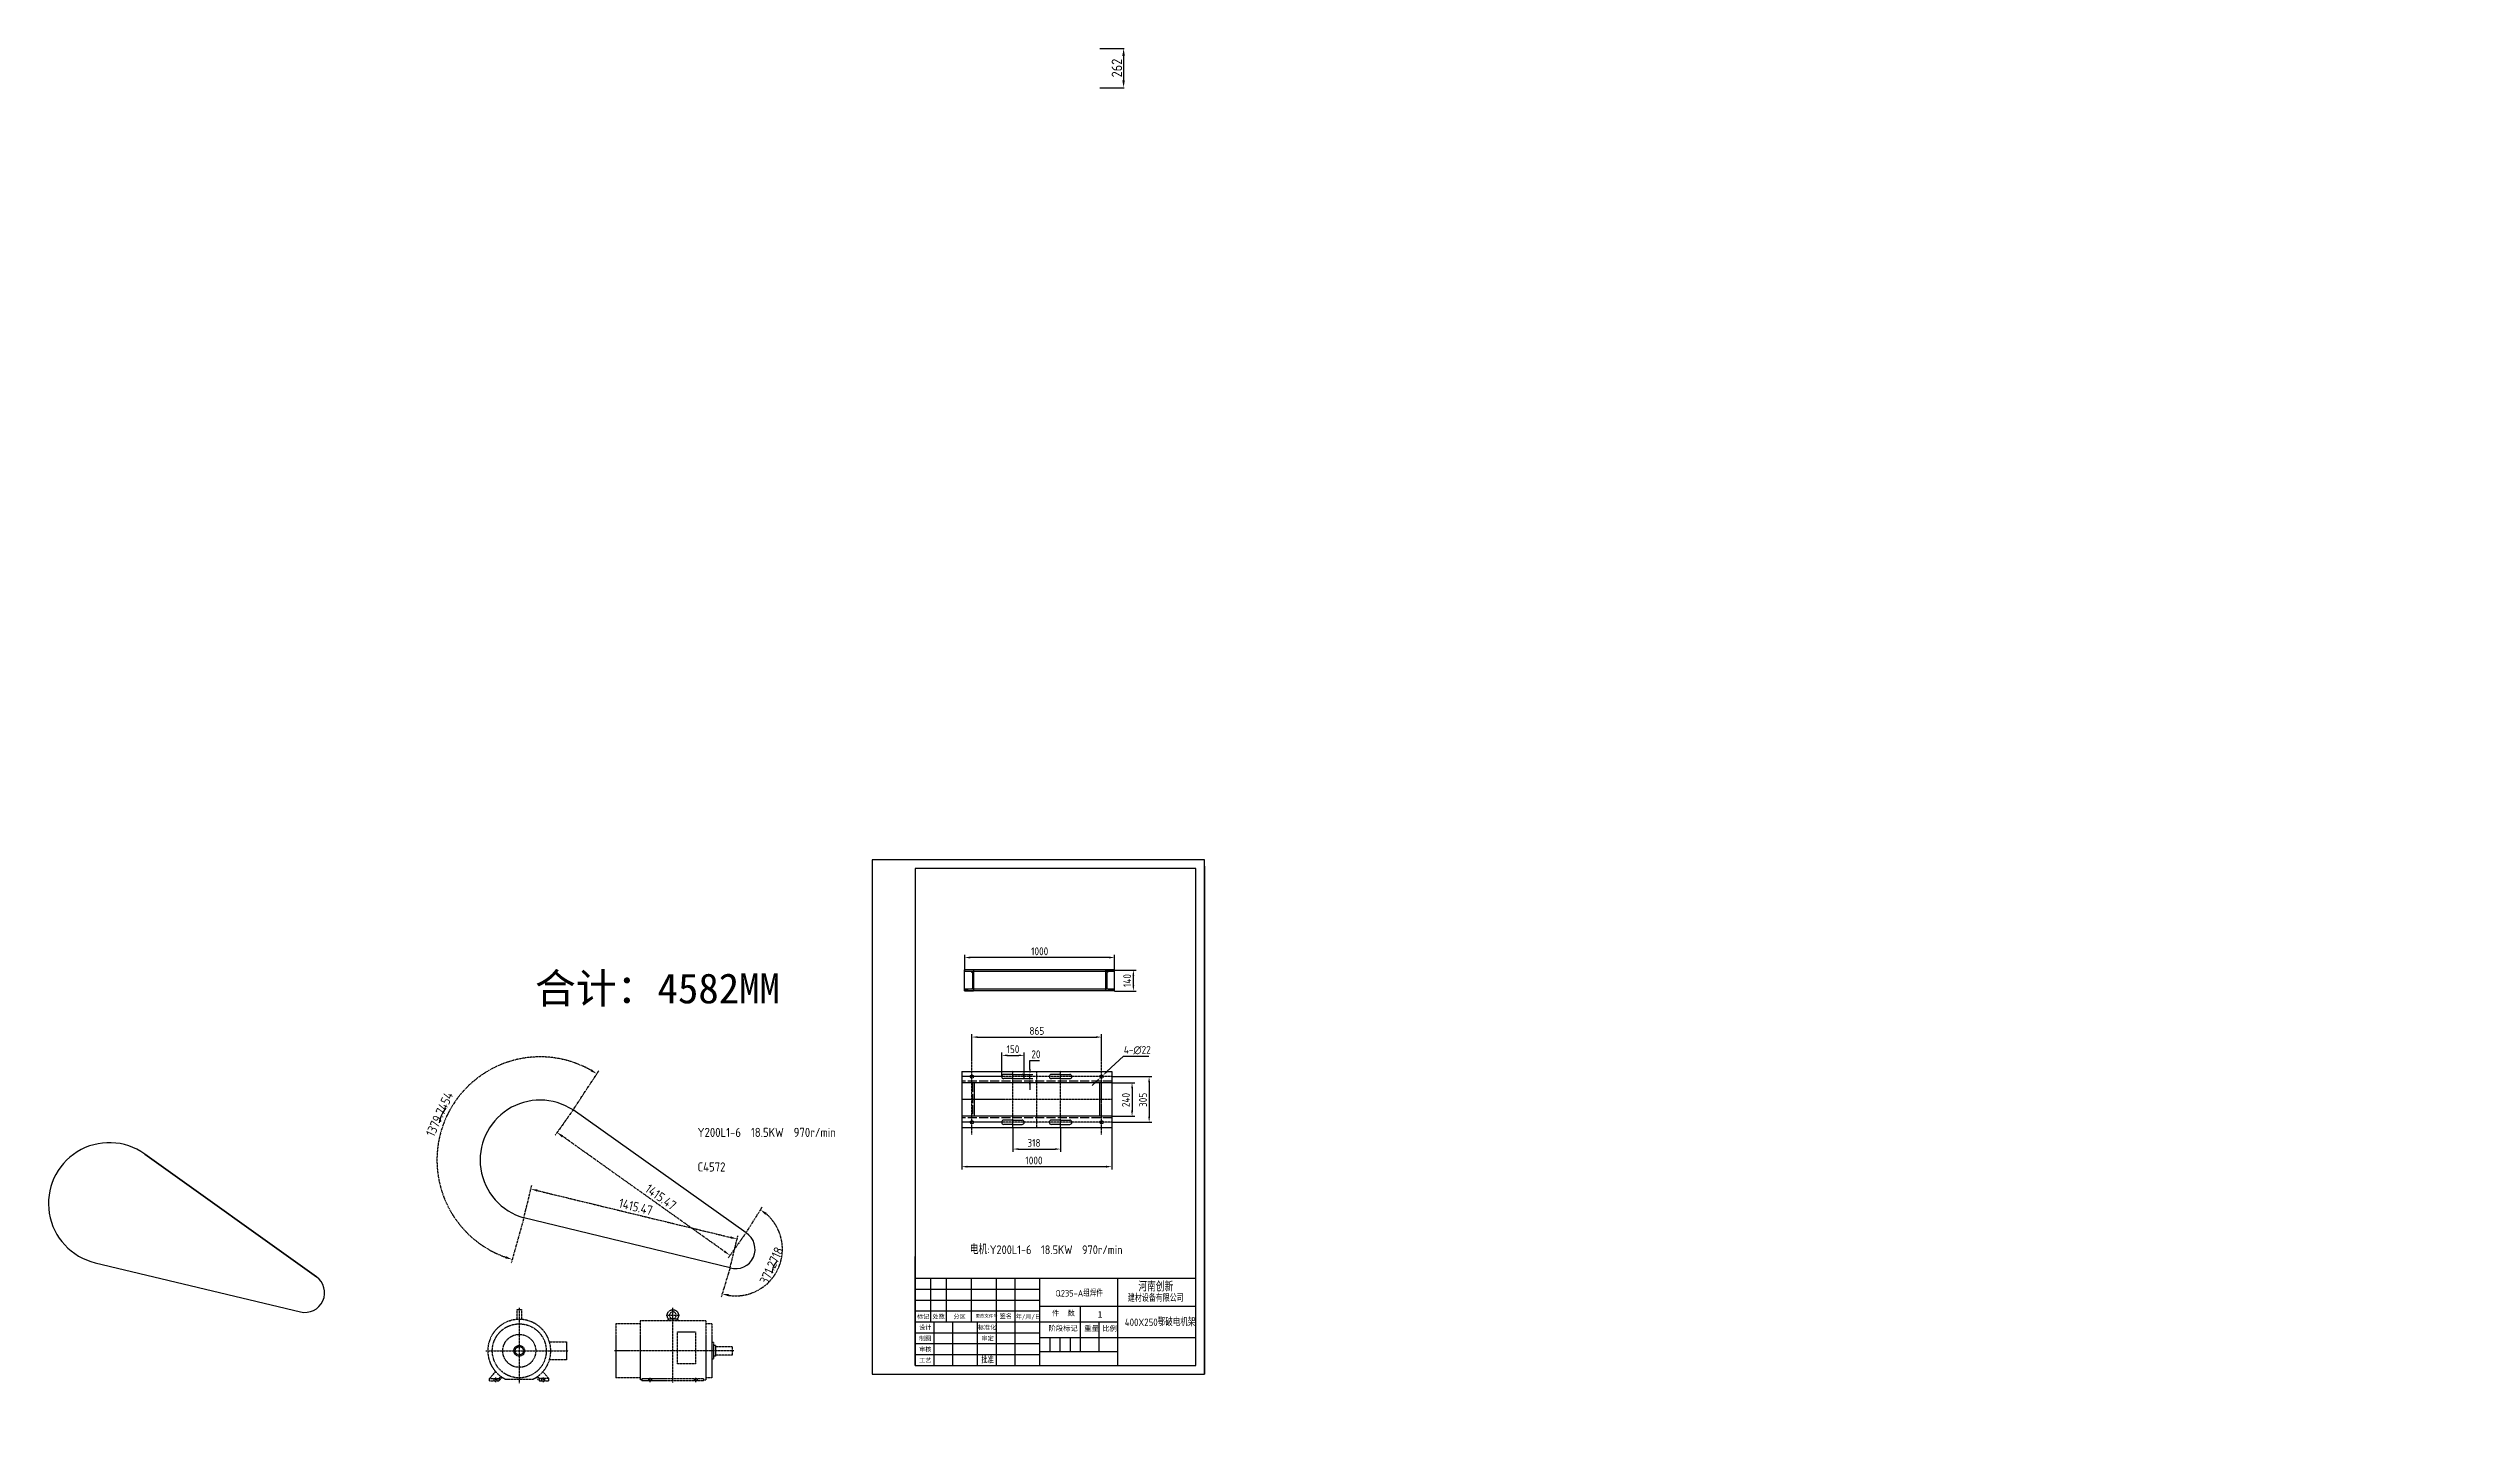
# Model space of a CAD drawing. Extents: x -2130 to 40755, y -2746 to 19315.
# Drawn here: x -77 to 16084, y 7182 to 16334 of the extents above; entities that cross this region are included whole.
import ezdxf

# ---------------------------------------------------------------- set-up
doc = ezdxf.new("R2010")
doc.units = 0
doc.header["$LTSCALE"] = 5
doc.header["$MEASUREMENT"] = 0
for name, pattern in [('ACAD_ISO02W100', [15, 12, -3]), ('CENTER', [2, 1.25, -0.25, 0.25, -0.25]), ('DASHED', [0.75, 0.5, -0.25])]:
    doc.linetypes.add(name, pattern=pattern)
doc.layers.get('0').update_dxf_attribs({"linetype": 'CONTINUOUS'})
doc.layers.get('DEFPOINTS').update_dxf_attribs({"linetype": 'CONTINUOUS'})
for name, color, linetype in [('1', 1, 'CONTINUOUS'), ('2', 2, 'DASHED'), ('3', 3, 'CENTER'), ('DIM', 7, 'CONTINUOUS'), ('点画线', 3, 'CENTER'), ('细实线', 1, 'CONTINUOUS'), ('虚线', 2, 'ACAD_ISO02W100')]:
    doc.layers.add(name, color=color, linetype=linetype)
doc.layers.add('粗实线', color=7, linetype='CONTINUOUS', lineweight=25)
doc.styles.add('HZ', font='gbenor.shx', dxfattribs={"bigfont": 'gbcbig.shx'})
doc.styles.get("Standard").update_dxf_attribs({"font": 'gbenor.shx', "bigfont": 'gbcbig.shx'})
doc.styles.add('样式 1', font='txt.shx', dxfattribs={"width": 0.78, "bigfont": 'gbcbig.shx'})
doc.dimstyles.new('20', dxfattribs={"dimscale": 20, "dimtxt": 3.5, "dimasz": 2.5, "dimexe": 0.18, "dimexo": 0, "dimgap": 0.5, "dimtad": 1, "dimtoh": 1, "dimdsep": 46, "dimtxsty": 'Standard', "dimcen": 0.09, "dimclrd": 1, "dimclre": 1, "dimclrt": 3, "dimazin": 2, "dimtm": 1e-09, "dimtfac": 1, "dimtmove": 0, "dimatfit": 3, "dimfxl": 0, "dimtolj": 1, "dimtzin": 0, "dimarcsym": 0})
doc.dimstyles.new('ISO-25', dxfattribs={"dimscale": 18, "dimtxt": 3.5, "dimasz": 2.5, "dimexe": 1.25, "dimexo": 0, "dimgap": 1, "dimtad": 1, "dimtoh": 1, "dimdsep": 46, "dimtxsty": 'HZ', "dimcen": 2.5, "dimclrd": 1, "dimclre": 1, "dimclrt": 3, "dimadec": 0, "dimazin": 0, "dimtfac": 1, "dimtmove": 0, "dimatfit": 0, "dimfxl": 0, "dimarcsym": 0})

# ---------------------------------------------------------------- blocks, each defined once
blk = doc.blocks.new('*D15')
at = {"layer": 'DEFPOINTS', "color": 0}
for p in [(6939, 9469), (6955, 9484)]:
    blk.add_point(p, dxfattribs=at)
at = {"layer": '粗实线', "color": 1, "lineweight": -2}
for p, q in [((6983, 9510), (7092, 9612)), ((7092, 9612), (7263, 9612)), ((6912, 9444), (6884, 9418)), ((6939, 9469), (6955, 9484))]:
    blk.add_line(p, q, dxfattribs=at)
at = {"layer": '粗实线', "color": 1}
for points in [[(6907, 9448), (6916, 9439), (6939, 9469)], [(6978, 9514), (6987, 9505), (6955, 9484)]]:
    blk.add_solid(points, dxfattribs=at)
at = {"layer": '粗实线', "color": 3, "insert": (7185, 9653), "char_height": 52.5, "attachment_point": 5, "style": 'HZ'}
blk.add_mtext('4-∅22', dxfattribs=at)
blk = doc.blocks.new('*D16')
at = {"layer": 'DEFPOINTS', "color": 0}
for p in [(6947, 9740), (6082, 9589), (6947, 9589)]:
    blk.add_point(p, dxfattribs=at)
at = {"layer": '粗实线', "color": 1, "lineweight": -2}
for p, q in [((6082, 9589), (6082, 9759)), ((6120, 9740), (6910, 9740)), ((6947, 9589), (6947, 9759))]:
    blk.add_line(p, q, dxfattribs=at)
at = {"layer": '粗实线', "color": 1}
for points in [[(6120, 9746), (6120, 9734), (6082, 9740)], [(6910, 9746), (6910, 9734), (6947, 9740)]]:
    blk.add_solid(points, dxfattribs=at)
at = {"layer": '粗实线', "color": 3, "insert": (6515, 9781), "char_height": 52.5, "attachment_point": 5, "style": 'HZ'}
blk.add_mtext('865', dxfattribs=at)
blk = doc.blocks.new('*U5')
at = {"layer": 'DIM', "color": 7, "linetype": 'Continuous'}
for p, q in [((4561, -16595), (4621, -16595)), ((4561, -16595), (4561, -16735)), ((4569, -16616), (4569, -16714)), ((4616, -16602), (4577, -16606)), ((4621, -16595), (4621, -16598)), ((4621, -16735), (4561, -16735)), ((4577, -16724), (4616, -16728)), ((4621, -16735), (4621, -16733))]:
    blk.add_line(p, q, dxfattribs=at)
for centre, radius, start, end in [((4578, -16616), 9.5, 95.7106, 180), ((4616, -16598), 4.75, 275.7106, 0), ((4578, -16714), 9.5, 180, 264.2894), ((4616, -16733), 4.75, 0, 84.2894)]:
    blk.add_arc(centre, radius, start, end, dxfattribs=at)
blk = doc.blocks.new('*D17')
at = {"layer": 'DEFPOINTS', "color": 0}
for p in [(7015, 9435), (7015, 9212), (7150, 9212)]:
    blk.add_point(p, dxfattribs=at)
at = {"layer": '粗实线', "color": 1, "lineweight": -2}
for p, q in [((7015, 9435), (7169, 9435)), ((7150, 9397), (7150, 9249)), ((7015, 9212), (7169, 9212))]:
    blk.add_line(p, q, dxfattribs=at)
at = {"layer": '粗实线', "color": 1}
for points in [[(7144, 9397), (7157, 9397), (7150, 9435)], [(7144, 9249), (7157, 9249), (7150, 9212)]]:
    blk.add_solid(points, dxfattribs=at)
at = {"layer": '粗实线', "color": 3, "insert": (7109, 9320), "char_height": 52.5, "attachment_point": 5, "rotation": 90, "style": 'HZ'}
blk.add_mtext('240', dxfattribs=at)
blk = doc.blocks.new('*D18')
at = {"layer": 'DEFPOINTS', "color": 0}
for p in [(7015, 9477), (7015, 9172), (7264, 9172)]:
    blk.add_point(p, dxfattribs=at)
at = {"layer": '粗实线', "color": 1, "lineweight": -2}
for p, q in [((7015, 9477), (7283, 9477)), ((7264, 9439), (7264, 9209)), ((7015, 9172), (7283, 9172))]:
    blk.add_line(p, q, dxfattribs=at)
at = {"layer": '粗实线', "color": 1}
for points in [[(7258, 9439), (7270, 9439), (7264, 9477)], [(7258, 9209), (7270, 9209), (7264, 9172)]]:
    blk.add_solid(points, dxfattribs=at)
at = {"layer": '粗实线', "color": 3, "insert": (7223, 9321), "char_height": 52.5, "attachment_point": 5, "rotation": 90, "style": 'HZ'}
blk.add_mtext('305', dxfattribs=at)
blk = doc.blocks.new('*D13')
at = {"layer": 'DEFPOINTS', "color": 0}
for p in [(6356, 9137), (6674, 9137), (6674, 8993)]:
    blk.add_point(p, dxfattribs=at)
at = {"layer": '粗实线', "color": 1, "lineweight": -2}
for p, q in [((6356, 9137), (6356, 8974)), ((6674, 9137), (6674, 8974)), ((6393, 8993), (6636, 8993))]:
    blk.add_line(p, q, dxfattribs=at)
at = {"layer": '粗实线', "color": 1}
for points in [[(6393, 8999), (6393, 8987), (6356, 8993)], [(6636, 8999), (6636, 8987), (6674, 8993)]]:
    blk.add_solid(points, dxfattribs=at)
at = {"layer": '粗实线', "color": 3, "insert": (6496, 9034), "char_height": 52.5, "attachment_point": 5, "style": 'HZ'}
blk.add_mtext('318', dxfattribs=at)
blk = doc.blocks.new('*D53')
at = {"layer": 'DEFPOINTS', "color": 0}
for p in [(6417, 9491), (6417, 9463), (6469, 9463)]:
    blk.add_point(p, dxfattribs=at)
at = {"layer": '粗实线', "color": 1, "lineweight": -2}
for p, q in [((6469, 9528), (6469, 9584)), ((6469, 9584), (6533, 9584)), ((6417, 9491), (6488, 9491)), ((6417, 9463), (6488, 9463)), ((6469, 9463), (6469, 9491)), ((6469, 9425), (6469, 9388))]:
    blk.add_line(p, q, dxfattribs=at)
at = {"layer": '粗实线', "color": 1}
for points in [[(6463, 9528), (6475, 9528), (6469, 9491)], [(6463, 9425), (6475, 9425), (6469, 9463)]]:
    blk.add_solid(points, dxfattribs=at)
at = {"layer": '粗实线', "color": 3, "insert": (6509, 9625), "char_height": 52.5, "attachment_point": 5, "style": 'HZ'}
blk.add_mtext('20', dxfattribs=at)
blk = doc.blocks.new('*D54')
at = {"layer": 'DEFPOINTS', "color": 0}
for p in [(6431, 9618), (6281, 9477), (6431, 9477)]:
    blk.add_point(p, dxfattribs=at)
at = {"layer": '粗实线', "color": 1, "lineweight": -2}
for p, q in [((6281, 9477), (6281, 9637)), ((6318, 9618), (6393, 9618)), ((6431, 9477), (6431, 9637))]:
    blk.add_line(p, q, dxfattribs=at)
at = {"layer": '粗实线', "color": 1}
for points in [[(6318, 9624), (6318, 9612), (6281, 9618)], [(6393, 9624), (6393, 9612), (6431, 9618)]]:
    blk.add_solid(points, dxfattribs=at)
at = {"layer": '粗实线', "color": 3, "insert": (6356, 9659), "char_height": 52.5, "attachment_point": 5, "style": 'HZ'}
blk.add_mtext('150', dxfattribs=at)
blk = doc.blocks.new('*D55')
at = {"layer": 'DEFPOINTS', "color": 0}
for p in [(6015, 9137), (7015, 9137), (7015, 8876)]:
    blk.add_point(p, dxfattribs=at)
at = {"layer": '粗实线', "color": 1, "lineweight": -2}
for p, q in [((6015, 9137), (6015, 8857)), ((7015, 9137), (7015, 8857)), ((6052, 8876), (6977, 8876))]:
    blk.add_line(p, q, dxfattribs=at)
at = {"layer": '粗实线', "color": 1}
for points in [[(6052, 8882), (6052, 8869), (6015, 8876)], [(6977, 8882), (6977, 8869), (7015, 8876)]]:
    blk.add_solid(points, dxfattribs=at)
at = {"layer": '粗实线', "color": 3, "insert": (6496, 8917), "char_height": 52.5, "attachment_point": 5, "style": 'HZ'}
blk.add_mtext('1000', dxfattribs=at)
blk = doc.blocks.new('*D56')
at = {"layer": 'DEFPOINTS', "color": 0}
for p in [(6034, 10271), (6034, 10187), (7034, 10187)]:
    blk.add_point(p, dxfattribs=at)
at = {"layer": '粗实线', "color": 1, "lineweight": -2}
for p, q in [((6034, 10187), (6034, 10289)), ((6996, 10271), (6071, 10271)), ((7034, 10187), (7034, 10289))]:
    blk.add_line(p, q, dxfattribs=at)
at = {"layer": '粗实线', "color": 1}
for points in [[(6071, 10277), (6071, 10264), (6034, 10271)], [(6996, 10277), (6996, 10264), (7034, 10271)]]:
    blk.add_solid(points, dxfattribs=at)
at = {"layer": '粗实线', "color": 3, "insert": (6534, 10312), "char_height": 52.5, "attachment_point": 5, "style": 'HZ'}
blk.add_mtext('1000', dxfattribs=at)
blk = doc.blocks.new('*D57')
at = {"layer": 'DEFPOINTS', "color": 0}
for p in [(7034, 10187), (7159, 10187), (7034, 10047)]:
    blk.add_point(p, dxfattribs=at)
at = {"layer": '粗实线', "color": 1, "lineweight": -2}
for p, q in [((7034, 10187), (7178, 10187)), ((7034, 10047), (7178, 10047)), ((7159, 10085), (7159, 10150))]:
    blk.add_line(p, q, dxfattribs=at)
at = {"layer": '粗实线', "color": 1}
for points in [[(7153, 10150), (7165, 10150), (7159, 10187)], [(7153, 10085), (7165, 10085), (7159, 10047)]]:
    blk.add_solid(points, dxfattribs=at)
at = {"layer": '粗实线', "color": 3, "insert": (7118, 10117), "char_height": 52.5, "attachment_point": 5, "rotation": 90, "style": 'HZ'}
blk.add_mtext('140', dxfattribs=at)
blk = doc.blocks.new('*D58')
at = {"layer": '3', "color": 1, "lineweight": -2}
for p, q in [((3094, 8535), (3146, 8749)), ((3184, 8716), (4472, 8404)), ((4469, 8201), (4521, 8415))]:
    blk.add_line(p, q, dxfattribs=at)
at = {"layer": '3', "color": 1}
for points in [[(3186, 8723), (3182, 8709), (3140, 8727)], [(4474, 8411), (4470, 8397), (4516, 8393)]]:
    blk.add_solid(points, dxfattribs=at)
at = {"layer": 'DEFPOINTS', "color": 0}
for p in [(3094, 8535), (4516, 8393), (4469, 8201)]:
    blk.add_point(p, dxfattribs=at)
at = {"layer": '3', "color": 3, "insert": (3840, 8608), "char_height": 63, "attachment_point": 5, "rotation": 346.3797, "style": 'HZ'}
blk.add_mtext('1415.47', dxfattribs=at)
blk = doc.blocks.new('*D37')
at = {"layer": '3', "color": 1, "lineweight": -2}
for p, q in [((3422, 9254), (3302, 9085)), ((4432, 8310), (3352, 9078)), ((4575, 8434), (4456, 8266))]:
    blk.add_line(p, q, dxfattribs=at)
at = {"layer": '3', "color": 1}
for points in [[(3356, 9084), (3347, 9072), (3315, 9104)], [(4436, 8316), (4428, 8304), (4469, 8284)]]:
    blk.add_solid(points, dxfattribs=at)
at = {"layer": 'DEFPOINTS', "color": 0}
for p in [(3422, 9254), (3315, 9104), (4575, 8434)]:
    blk.add_point(p, dxfattribs=at)
at = {"layer": '3', "color": 3, "insert": (4007, 8673), "char_height": 63, "attachment_point": 5, "rotation": 324.6001, "style": 'HZ'}
blk.add_mtext('1415.47', dxfattribs=at)
blk = doc.blocks.new('*D38')
at = {"layer": '3', "color": 1, "lineweight": -2}
for p, q in [((4575, 8434), (4684, 8607)), ((4469, 8201), (4410, 8006))]:
    blk.add_line(p, q, dxfattribs=at)
blk.add_arc((4507, 8325), 311, 261.3402, 49.6397, dxfattribs=at)
at = {"layer": '3', "color": 1}
for points in [[(4704, 8555), (4713, 8568), (4672, 8588)], [(4459, 8010), (4462, 8025), (4416, 8027)]]:
    blk.add_solid(points, dxfattribs=at)
at = {"layer": 'DEFPOINTS', "color": 0}
for p in [(4575, 8434), (4507, 8325), (4469, 8201), (4698, 8080)]:
    blk.add_point(p, dxfattribs=at)
at = {"layer": '3', "color": 3, "insert": (4745, 8216), "char_height": 63, "attachment_point": 5, "rotation": 65.4899, "style": 'HZ'}
blk.add_mtext('371.2718', dxfattribs=at)
blk = doc.blocks.new('*D39')
at = {"layer": '3', "color": 1, "lineweight": -2}
for p, q in [((3422, 9254), (3593, 9514)), ((3094, 8535), (3010, 8235))]:
    blk.add_line(p, q, dxfattribs=at)
blk.add_arc((3202, 8920), 688, 60.4186, 250.5612, dxfattribs=at)
at = {"layer": '3', "color": 1}
for points in [[(3546, 9525), (3538, 9512), (3580, 9495)], [(2975, 8278), (2971, 8263), (3016, 8257)]]:
    blk.add_solid(points, dxfattribs=at)
at = {"layer": 'DEFPOINTS', "color": 0}
for p in [(2832, 9500), (3422, 9254), (3202, 8920), (3094, 8535)]:
    blk.add_point(p, dxfattribs=at)
at = {"layer": '3', "color": 3, "insert": (2531, 9226), "char_height": 63, "attachment_point": 5, "rotation": 65.4899, "style": 'HZ'}
blk.add_mtext('1379.7454', dxfattribs=at)
blk = doc.blocks.new('*U1', base_point=(2533, -20449))
at = {"color": 7}
for p, q in [((2559, -20269), (2559, -20629)), ((2559, -20269), (2599, -20269)), ((2599, -20249), (3037, -20249)), ((2599, -20249), (2599, -20642)), ((2599, -20269), (2599, -20629)), ((2788, -20321), (2666, -20321)), ((2666, -20321), (2666, -20535)), ((2777, -20249), (2791, -20238)), ((2788, -20535), (2788, -20321)), ((2791, -20238), (2845, -20238)), ((2845, -20238), (2859, -20249)), ((3037, -20249), (3037, -20642)), ((3037, -20269), (3037, -20642)), ((3037, -20269), (3198, -20269)), ((3198, -20269), (3198, -20629)), ((2423, -20422), (2533, -20422)), ((2423, -20422), (2423, -20477)), ((2423, -20477), (2533, -20477)), ((2533, -20413), (2533, -20485)), ((2533, -20413), (2546, -20413)), ((2533, -20422), (2533, -20477)), ((2533, -20485), (2546, -20485)), ((2546, -20394), (2546, -20504)), ((2546, -20394), (2559, -20394)), ((2546, -20413), (2546, -20485)), ((2546, -20504), (2559, -20504)), ((2559, -20394), (2559, -20504)), ((2559, -20629), (2599, -20629)), ((2613, -20642), (2599, -20642)), ((2613, -20636), (3024, -20636)), ((2613, -20636), (2613, -20649)), ((2613, -20649), (3024, -20649)), ((2666, -20535), (2788, -20535)), ((3024, -20636), (3024, -20649)), ((3024, -20642), (3037, -20642)), ((3037, -20629), (3198, -20629))]:
    blk.add_line(p, q, dxfattribs=at)
blk.add_circle((2818, -20212), 22.5, dxfattribs=at)
blk.add_arc((2818, -20212), 37.5, 315.573, 224.427, dxfattribs=at)
at = {"layer": '1', "color": 1}
blk.add_line((2818, -20174), (2819, -20174), dxfattribs=at)
at = {"layer": '2', "color": 2}
for p, q in [((2656, -20636), (2656, -20649)), ((2675, -20636), (2675, -20649)), ((2961, -20636), (2961, -20649)), ((2980, -20636), (2980, -20649))]:
    blk.add_line(p, q, dxfattribs=at)
at = {"layer": '3', "color": 3}
for p, q in [((2818, -20661), (2818, -20163)), ((2773, -20212), (2863, -20212)), ((2412, -20449), (3209, -20449)), ((2666, -20628), (2666, -20657)), ((2971, -20628), (2971, -20657))]:
    blk.add_line(p, q, dxfattribs=at)
blk = doc.blocks.new('*U0', base_point=(2279, -21185))
at = {"color": 7}
for p, q in [((2264, -20910), (2293, -20910)), ((2264, -20976), (2264, -20910)), ((2293, -20910), (2293, -20976)), ((2480, -21125), (2594, -21125)), ((2594, -21125), (2594, -21245)), ((2081, -21370), (2120, -21324)), ((2476, -21370), (2437, -21324)), ((2594, -21245), (2480, -21245)), ((2081, -21370), (2143, -21370)), ((2081, -21385), (2081, -21370)), ((2081, -21385), (2143, -21385)), ((2143, -21370), (2155, -21355)), ((2143, -21385), (2163, -21361)), ((2143, -21370), (2143, -21385)), ((2185, -21373), (2372, -21373)), ((2414, -21385), (2394, -21361)), ((2414, -21370), (2402, -21355)), ((2476, -21370), (2414, -21370)), ((2414, -21370), (2414, -21385)), ((2414, -21385), (2476, -21385)), ((2476, -21385), (2476, -21370))]:
    blk.add_line(p, q, dxfattribs=at)
at = {"color": 3, "linetype": 'CENTER'}
for p, q in [((2279, -20898), (2279, -21400)), ((2057, -21185), (2607, -21185))]:
    blk.add_line(p, q, dxfattribs=at)
at = {"color": 7}
for radius in [180, 110, 35.8, 27.5]:
    blk.add_circle((2279, -21185), radius, dxfattribs=at)
blk.add_arc((2279, -21185), 210, 296.461, 243.539, dxfattribs=at)
at = {"layer": '1', "color": 1}
for p, q in [((2069, -21185), (2069, -21184)), ((2489, -21185), (2489, -21184))]:
    blk.add_line(p, q, dxfattribs=at)
at = {"layer": '2', "color": 2}
for p, q in [((2110, -21370), (2110, -21385)), ((2129, -21370), (2129, -21385)), ((2428, -21370), (2428, -21385)), ((2447, -21370), (2447, -21385))]:
    blk.add_line(p, q, dxfattribs=at)
at = {"layer": '3', "color": 3}
for p, q in [((2120, -21362), (2120, -21393)), ((2438, -21362), (2438, -21393))]:
    blk.add_line(p, q, dxfattribs=at)
blk = doc.blocks.new('*D278')
at = {"color": 1, "lineweight": -2}
for p, q in [((6935, 16334), (7097, 16334)), ((7094, 16284), (7094, 16122)), ((6935, 16072), (7097, 16072))]:
    blk.add_line(p, q, dxfattribs=at)
at = {"color": 1}
for points in [[(7085, 16284), (7102, 16284), (7094, 16334)], [(7085, 16122), (7102, 16122), (7094, 16072)]]:
    blk.add_solid(points, dxfattribs=at)
at = {"layer": 'DEFPOINTS', "color": 0}
for p in [(6935, 16334), (6935, 16072), (7094, 16072), (39034, 3642), (39354, 3642), (39354, 3527)]:
    blk.add_point(p, dxfattribs=at)
at = {"layer": '粗实线', "color": 1, "lineweight": -2}
for p, q in [((39034, 3642), (39034, 3504)), ((39354, 3642), (39354, 3504)), ((39079, 3527), (39309, 3527))]:
    blk.add_line(p, q, dxfattribs=at)
at = {"layer": '粗实线', "color": 1}
for points in [[(39079, 3534), (39079, 3519), (39034, 3527)], [(39309, 3534), (39309, 3519), (39354, 3527)]]:
    blk.add_solid(points, dxfattribs=at)
at = {"color": 3, "insert": (7049, 16203), "char_height": 70, "attachment_point": 5, "rotation": 90}
blk.add_mtext('\\A1;262', dxfattribs=at)
at = {"layer": '粗实线', "color": 3, "insert": (39207, 3576), "char_height": 63, "attachment_point": 5, "style": '样式 1'}
blk.add_mtext('320', dxfattribs=at)

msp = doc.modelspace()

# ---------------------------------------------------------------- linework, layer by layer
for p, q in [((564.997, 8959.7931), (1710.0523, 8141.0908)), ((234.3862, 8234.672), (1603.3774, 7907.1232))]:
    msp.add_line(p, q)
msp.add_lwpolyline([(564.997, 8959.7931, 1.2142684936), (234.3862, 8234.672), (1603.3774, 7907.1232, 0.823541091), (1710.0523, 8141.0908)], format="xyb", close=True)
msp.add_arc((1633.8604, 8034.5272), 131, 256.54420484, 54.4356392)
at = {"layer": '2', "color": 1, "linetype": 'Continuous'}
for centre, radius, start, end in [((2697.775, 9149.493), 168.9528, 136.96947896, 174.01036508), ((4864.4973, 8161.6005), 116.6861, 133.16016166, 177.81968237)]:
    msp.add_arc(centre, radius, start, end, dxfattribs=at)
at = {"layer": 'DIM'}
for centre in [(6082.1643, 9476.7599), (6947.1643, 9476.7599), (6082.1643, 9171.7599), (6947.1643, 9171.7599)]:
    msp.add_circle(centre, 11, dxfattribs=at)
at = {"layer": '点画线', "color": 3}
for p, q in [((6082.1643, 9089.0791), (6082.1643, 9588.5275)), ((6947.1643, 9089.0791), (6947.1643, 9588.5275)), ((7014.6643, 9476.7599), (6014.6643, 9476.7599)), ((6355.6643, 9136.7599), (6355.6643, 9516.7599)), ((6514.6643, 9136.7599), (6514.6643, 9509.7599)), ((6673.6643, 9136.7599), (6673.6643, 9516.7599)), ((7014.6643, 9323.2599), (6014.6643, 9323.2599)), ((7014.6643, 9171.7599), (6014.6643, 9171.7599))]:
    msp.add_line(p, q, dxfattribs=at)
at = {"layer": '粗实线'}
for p, q in [((5704.5619, 10863.8045), (5704.5619, 7549.7122)), ((7575.2342, 10863.8045), (5704.5619, 10863.8045)), ((7575.2342, 7549.7122), (7575.2342, 10863.8045)), ((6033.6643, 10047.4203), (6033.6643, 10187.4203)), ((7033.6643, 10047.4203), (7033.6643, 10187.4203)), ((6014.6643, 9509.7599), (7014.6643, 9509.7599)), ((6014.6643, 9509.7599), (6014.6643, 9136.7599)), ((7014.6643, 9434.7599), (6014.6643, 9434.7599)), ((6096.6643, 9434.7599), (6096.6643, 9213.7599)), ((6355.6643, 9490.7599), (6294.6643, 9490.7599)), ((6355.6643, 9462.7599), (6294.6643, 9462.7599)), ((6355.6643, 9490.7599), (6416.6643, 9490.7599)), ((6355.6643, 9462.7599), (6416.6643, 9462.7599)), ((6673.6643, 9490.7599), (6612.6643, 9490.7599)), ((6673.6643, 9462.7599), (6612.6643, 9462.7599)), ((6673.6643, 9490.7599), (6734.6643, 9490.7599)), ((6673.6643, 9462.7599), (6734.6643, 9462.7599)), ((6932.6643, 9434.7599), (6932.6643, 9213.7599)), ((7014.6643, 9509.7599), (7014.6643, 9136.7599)), ((4575.4455, 8433.9371), (3421.6517, 9253.8916)), ((7014.6643, 9211.7599), (6014.6643, 9211.7599)), ((6014.6643, 9136.7599), (7014.6643, 9136.7599)), ((6355.6643, 9185.7599), (6294.6643, 9185.7599)), ((6355.6643, 9157.7599), (6294.6643, 9157.7599)), ((6355.6643, 9185.7599), (6416.6643, 9185.7599)), ((6355.6643, 9157.7599), (6416.6643, 9157.7599)), ((6673.6643, 9185.7599), (6612.6643, 9185.7599)), ((6673.6643, 9157.7599), (6612.6643, 9157.7599)), ((6673.6643, 9185.7599), (6734.6643, 9185.7599)), ((6673.6643, 9157.7599), (6734.6643, 9157.7599)), ((4469.3411, 8201.2207), (3093.6739, 8534.5454)), ((3093.6739, 8534.5454), (3093.779, 8534.52)), ((5704.5665, 8131.6991), (5704.5665, 8277.1955)), ((5704.5619, 7549.7122), (5704.5619, 8131.6991)), ((5704.5619, 8131.6991), (7575.2342, 8131.6991)), ((5704.5665, 8131.6991), (7575.2342, 8131.6991)), ((5808.4881, 7840.7056), (5808.4881, 8131.6991)), ((5912.4143, 7840.7056), (5912.4143, 8131.6991)), ((6078.6963, 7840.7056), (6078.6963, 8131.6991)), ((6244.9783, 7840.7056), (6244.9783, 8131.6991)), ((6369.6898, 7840.7056), (6369.6898, 8131.6991)), ((6535.9718, 7549.7122), (6535.9718, 8131.6991)), ((7055.603, 7549.7122), (7055.603, 8131.6991)), ((5704.5619, 8058.9507), (6535.9718, 8058.9507)), ((5704.5619, 7986.2024), (6535.9718, 7986.2024)), ((6535.9718, 7944.6319), (7055.603, 7944.6319)), ((6806.18, 7643.2458), (6806.18, 7944.6319)), ((7055.603, 7944.6319), (7575.2342, 7944.6319)), ((5704.5619, 7913.454), (6535.9718, 7913.454)), ((5704.5619, 7840.7056), (7055.603, 7840.7056)), ((5704.5619, 7767.9573), (6535.9718, 7767.9573)), ((5829.2734, 7549.7122), (5829.2734, 7840.7056)), ((5953.9848, 7549.7122), (5953.9848, 7840.7056)), ((6120.2668, 7549.7122), (6120.2668, 7840.7056)), ((6244.9783, 7549.7122), (6244.9783, 7840.7056)), ((6369.6898, 7549.7122), (6369.6898, 7840.7056)), ((6930.8915, 7643.2458), (6930.8915, 7840.7056)), ((5704.5619, 7695.2089), (6535.9718, 7695.2089)), ((5704.5619, 7622.4605), (6535.9718, 7622.4605)), ((6535.9718, 7736.7794), (7055.603, 7736.7794)), ((6535.9718, 7643.2458), (7055.603, 7643.2458)), ((6603.5238, 7643.2458), (6603.5238, 7736.7794)), ((6671.0759, 7643.2458), (6671.0759, 7736.7794)), ((6738.628, 7643.2458), (6738.628, 7736.7794)), ((7055.603, 7736.7794), (7575.2342, 7736.7794)), ((5704.5619, 7549.7122), (7575.2342, 7549.7122))]:
    msp.add_line(p, q, dxfattribs=at)
at = {"layer": '粗实线', "color": 7, "linetype": 'Continuous'}
for p, q in [((7033.6643, 10187.4203), (6033.6643, 10187.4203)), ((7033.6643, 10176.4203), (6033.6643, 10176.4203)), ((7033.6643, 10058.4203), (6033.6643, 10058.4203)), ((7033.6643, 10047.4203), (6033.6643, 10047.4203))]:
    msp.add_line(p, q, dxfattribs=at)
at = {"layer": '粗实线'}
for centre, radius, start, end in [((6294.6643, 9476.7599), 14, 90, 270), ((6416.6643, 9476.7599), 14, 270, 90), ((6612.6643, 9476.7599), 14, 90, 270), ((6734.6643, 9476.7599), 14, 270, 90), ((3201.9728, 8919.6097), 400, 56.67293965, 254.30690438), ((6294.6643, 9171.7599), 14, 90, 270), ((6416.6643, 9171.7599), 14, 270, 90), ((6612.6643, 9171.7599), 14, 90, 270), ((6734.6643, 9171.7599), 14, 270, 90), ((328.8604, 8629.5272), 406, 54.4356392, 256.54420484), ((4506.9728, 8324.6097), 129, 253.03910986, 57.94073418)]:
    msp.add_arc(centre, radius, start, end, dxfattribs=at)
at = {"layer": '细实线'}
for p, q in [((5415.8779, 10921.5413), (5415.8779, 7491.9754)), ((7632.971, 10921.5413), (5415.8779, 10921.5413)), ((7632.971, 7491.9754), (7632.971, 10921.5413)), ((7632.971, 10879.201), (7632.971, 7491.9754)), ((5415.8779, 7491.9754), (7632.971, 7491.9754))]:
    msp.add_line(p, q, dxfattribs=at)
at = {"layer": '虚线'}
for p, q in [((7014.6643, 9445.7599), (6014.6643, 9445.7599)), ((6085.6643, 9434.7599), (6085.6643, 9213.7599)), ((6943.6643, 9434.7599), (6943.6643, 9213.7599)), ((7014.6643, 9200.7599), (6014.6643, 9200.7599))]:
    msp.add_line(p, q, dxfattribs=at)

# ---------------------------------------------------------------- block references
at = {"layer": '3'}
msp.add_blockref('*U0', (3063.1133, 7647.0032), dxfattribs=at)
at = {"layer": '3', "xscale": -1}
msp.add_blockref('*U1', (4372.5146, 7647.0032), dxfattribs=at)
at = {"layer": 'DIM', "color": 7, "linetype": 'Continuous', "xscale": -1}
msp.add_blockref('*U5', (10654.2753, 26782.5378), dxfattribs=at)
at = {"layer": 'DIM', "color": 7, "linetype": 'Continuous'}
msp.add_blockref('*U5', (2413.0534, 26782.5378), dxfattribs=at)

# ---------------------------------------------------------------- texts
at = {"insert": (3167, 10165), "char_height": 200, "width": 1799, "attachment_point": 1, "style": 'HZ'}
msp.add_mtext('{\\fSimSun|b0|i0|c134|p2;合计：4582MM}', dxfattribs=at)
at = {"layer": '3', "style": 'HZ'}
for s, height, p in [('河南创新', 58.17821, (7192.2066, 8044.1118)), ('建材设备有限公司', 46.54257, (7122.0443, 7975.1848))]:
    msp.add_text(s, height=height, dxfattribs=at).set_placement(p)
at = {"layer": '点画线', "attachment_point": 1, "style": 'HZ'}
for s, insert, char_height in [('Y200L1-6  18.5KW  970r/min', (4252.1661, 9134.6379), 60.949905), ('C4572', (4252.1661, 8904.2455), 60.94991), ('电机:Y200L1-6  18.5KW  970r/min', (6067.9168, 8350.7288), 58.511909), ('Q235-A组焊件', (6639.6831, 8052.9295), 43.64902), ('{\\f宋体|b0|i0|c134|p54;1}', (6921.8129, 7912.7583), 43.649021), ('400X250鄂破电机架', (7101.7478, 7862.844), 50.283672), ('批准', (6144.2715, 7606.3808), 41.90306)]:
    msp.add_mtext(s, dxfattribs=dict(at, insert=insert, char_height=char_height))
at = {"layer": '点画线', "attachment_point": 1}
for s, insert, char_height in [('{\\f宋体|b0|i0|c134|p54;件  数}', (6616.1009, 7916.2477), 34.919217), ('{\\f宋体|b0|i0|c134|p54;标记}', (5715.6294, 7890.7381), 29.099347), ('{\\f宋体|b0|i0|c134|p54;设计}', (5729.9585, 7817.9897), 29.099347), ('{\\f宋体|b0|i0|c134|p54;处数}', (5819.5557, 7890.7381), 29.099347), ('{\\f宋体|b0|i0|c134|p54;分区}', (5959.1347, 7890.7381), 29.099347), ('{\\f宋体|b0|i0|c134|p54;更改文件号}', (6106.9898, 7890.5546), 20.95153), ('{\\f宋体|b0|i0|c134|p54;标准化}', (6121.5491, 7818.267), 29.099347), ('{\\f宋体|b0|i0|c134|p54;签名}', (6267.23, 7893.7349), 29.099347), ('{\\f宋体|b0|i0|c134|p54;年/月/日}', (6374.7439, 7890.7381), 29.099347), ('{\\f宋体|b0|i0|c134|p54;阶段标记}', (6592.2494, 7815.3525), 34.919217), ('{\\f宋体|b0|i0|c134|p54;重量}', (6831.3519, 7815.3525), 34.919217), ('{\\f宋体|b0|i0|c134|p54;比例}', (6952.199, 7814.5457), 34.919217), ('{\\f宋体|b0|i0|c134|p54;制图}', (5729.9585, 7745.2413), 29.099347), ('{\\f宋体|b0|i0|c134|p54;工艺}', (5729.9585, 7599.7446), 29.099347), ('{\\f宋体|b0|i0|c134|p54;审核}', (5729.9585, 7672.493), 29.099347), ('{\\f宋体|b0|i0|c134|p54;审定}', (6145.6634, 7745.2413), 29.099347)]:
    msp.add_mtext(s, dxfattribs=dict(at, insert=insert, char_height=char_height))

# ---------------------------------------------------------------- dimensions: what is measured, and where the dimension line sits
dim = msp.add_linear_dim(base=(7093.5862, 16071.873), p1=(6935.3888, 16333.873), p2=(6935.3888, 16071.873), angle=90, dimstyle='20')
dim.commit()
dim.dimension.update_dxf_attribs({"geometry": '*D278', "text_midpoint": (7048.5862, 16202.873)})
at = {"layer": '3', "color": 1}
for base, center, p1, p2, text, picture, middle in [((2831.5479, 9499.9214), (3201.9728, 8919.6097), (3421.7398, 9253.8289), (3093.7791, 8534.52), '1379.7454', '*D39', (2530.5122, 9225.7546)), ((4698.3912, 8079.661), (4506.9728, 8324.6097), (4469.3411, 8201.2207), (4575.4455, 8433.9371), '371.2718', '*D38', (4744.7913, 8216.179))]:
    dim = msp.add_angular_dim_3p(base=base, center=center, p1=p1, p2=p2, text=text, dimstyle='ISO-25', dxfattribs=at)
    dim.commit()
    dim.dimension.update_dxf_attribs({"geometry": picture, "text_midpoint": middle})
dim = msp.add_linear_dim(base=(3315.0128, 9103.8353), p1=(4575.4455, 8433.9371), p2=(3421.6517, 9253.8916), angle=144.60013919, dimstyle='ISO-25', dxfattribs=at)
dim.commit()
dim.dimension.update_dxf_attribs({"geometry": '*D37', "text_midpoint": (3978.6687, 8632.202), "dimtype": 161})
dim = msp.add_aligned_dim(p1=(3093.6739, 8534.5454), p2=(4469.3411, 8201.2207), distance=197.671, dimstyle='ISO-25', dxfattribs=at)
dim.commit()
dim.dimension.update_dxf_attribs({"geometry": '*D58', "text_midpoint": (3839.7129, 8608.103)})
at = {"layer": '粗实线'}
for base, p1, p2, override, picture, middle in [((39354.0827, 3527), (39034.0827, 3641.5272), (39354.0827, 3641.5272), {"dimtxsty": '样式 1'}, '*D278', (39206.5, 3527)), ((6430.6643, 9618.065), (6280.6643, 9476.7599), (6430.6643, 9476.7599), {"dimscale": 15}, '*D54', (6355.6643, 9618.065)), ((7014.6643, 8875.5332), (6014.6643, 9136.7599), (7014.6643, 9136.7599), {"dimscale": 15}, '*D55', (6495.6643, 8875.5332)), ((6673.6643, 8993.1918), (6355.6643, 9136.7599), (6673.6643, 9136.7599), {"dimscale": 15}, '*D13', (6495.6643, 8993.1918))]:
    dim = msp.add_linear_dim(base=base, p1=p1, p2=p2, dimstyle='ISO-25', override=override, dxfattribs=at)
    dim.commit()
    dim.dimension.update_dxf_attribs({"geometry": picture, "text_midpoint": middle, "dimtype": 160})
for base, p1, p2, picture, middle in [((6033.6643, 10270.65), (7033.6643, 10187.4203), (6033.6643, 10187.4203), '*D56', (6533.6643, 10311.9)), ((6947.1643, 9740.2363), (6082.1643, 9588.5275), (6947.1643, 9588.5275), '*D16', (6514.6643, 9781.4863))]:
    dim = msp.add_linear_dim(base=base, p1=p1, p2=p2, dimstyle='ISO-25', override={"dimscale": 15}, dxfattribs=at)
    dim.commit()
    dim.dimension.update_dxf_attribs({"geometry": picture, "text_midpoint": middle})
dim = msp.add_linear_dim(base=(7158.8002, 10187.4203), p1=(7033.6643, 10047.4203), p2=(7033.6643, 10187.4203), angle=90, dimstyle='ISO-25', override={"dimscale": 15}, dxfattribs=at)
dim.commit()
dim.dimension.update_dxf_attribs({"geometry": '*D57', "text_midpoint": (7117.5502, 10117.4203)})
for base, p1, p2, text, picture, middle in [((6469.1365, 9462.7599), (6416.6643, 9490.7599), (6416.6643, 9462.7599), '20', '*D53', (6508.7717, 9583.7269)), ((7150.2951, 9211.7599), (7014.6643, 9434.7599), (7014.6643, 9211.7599), '240', '*D17', (7150.2951, 9320.2599))]:
    dim = msp.add_linear_dim(base=base, p1=p1, p2=p2, angle=90, text=text, dimstyle='ISO-25', override={"dimscale": 15}, dxfattribs=at)
    dim.commit()
    dim.dimension.update_dxf_attribs({"geometry": picture, "text_midpoint": middle, "dimtype": 160})
dim = msp.add_diameter_dim_2p(p1=(6939.1181, 9469.2594), p2=(6955.2106, 9484.2604), text='4-<>', dimstyle='ISO-25', override={"dimscale": 15}, dxfattribs=at)
dim.commit()
dim.dimension.update_dxf_attribs({"geometry": '*D15', "text_midpoint": (7185.1892, 9612.0637), "dimtype": 163})
dim = msp.add_linear_dim(base=(7263.8846, 9171.7599), p1=(7014.6643, 9476.7599), p2=(7014.6643, 9171.7599), angle=90, dimstyle='ISO-25', override={"dimscale": 15}, dxfattribs=at)
dim.commit()
dim.dimension.update_dxf_attribs({"geometry": '*D18', "text_midpoint": (7263.8846, 9321.2599), "dimtype": 160})

doc.saveas('drawing.dxf')
